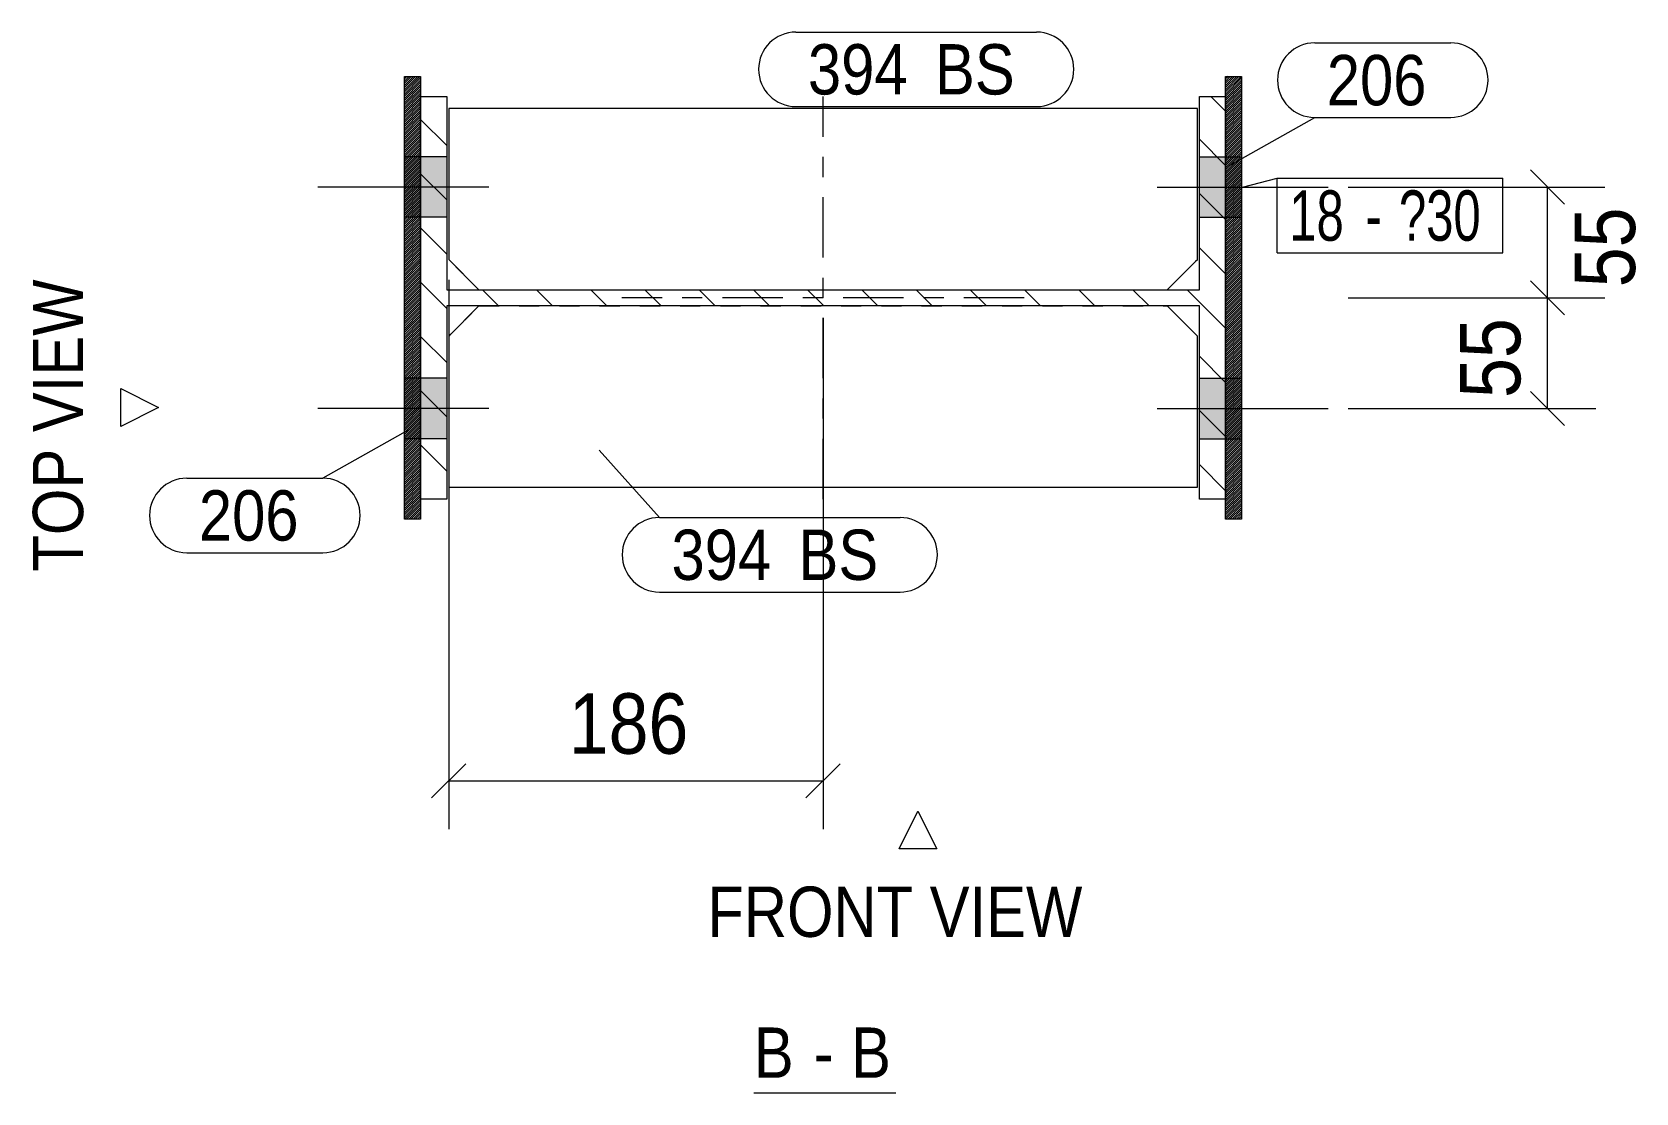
# Model space of a CAD drawing. Header units: millimetres. Extents: x 2 to 579, y 1 to 405.
# Drawn here: x 320.8 to 400.5, y 183 to 235.7 of the extents above; entities that cross this region are included whole.
import ezdxf

# ---------------------------------------------------------------- set-up
doc = ezdxf.new("R2010")
doc.units = ezdxf.units.MM
for name, pattern in [('XKITLINE00', [0]), ('XKITLINE01', [4, 1, -1, 1, -1]), ('XKITLINE03', [6, 3, -1, 1, -1])]:
    doc.linetypes.add(name, pattern=pattern)
for name, color, linetype, lineweight in [('Bolt', 3, 'Continuous', 0), ('BoltMark', 7, 'Continuous', 0), ('Dimensions', 7, 'Continuous', 0), ('OtherObjectType', 7, 'Continuous', 0), ('Part', 2, 'Continuous', 0), ('PartMark', 7, 'Continuous', 0)]:
    doc.layers.add(name, color=color, linetype=linetype, lineweight=lineweight)
doc.styles.add('ARIAL', font='ARIAL.TTF')
doc.styles.add('ARIAL_NARROW', font='ARIALN.TTF')

# ---------------------------------------------------------------- blocks, each defined once
blk = doc.blocks.new('*A2')
at = {"layer": 'Part', "color": 7, "linetype": 'XKITLINE00', "lineweight": 0}
for p, q in [((380.067, 231.733), (379.337, 232.463)), ((341.367, 230.022), (340.067, 231.322)), ((380.067, 229.039), (378.767, 230.339)), ((341.367, 227.328), (340.067, 228.628)), ((380.067, 226.345), (378.767, 227.645)), ((341.367, 224.634), (340.067, 225.934)), ((380.067, 223.651), (378.767, 224.951)), ((341.367, 221.939), (340.067, 223.239)), ((343.938, 222.063), (343.138, 222.863)), ((346.632, 222.063), (345.832, 222.863)), ((349.326, 222.063), (348.526, 222.863)), ((352.02, 222.063), (351.22, 222.863)), ((354.714, 222.063), (353.914, 222.863)), ((357.408, 222.063), (356.608, 222.863)), ((360.102, 222.063), (359.302, 222.863)), ((362.796, 222.063), (361.996, 222.863)), ((365.49, 222.063), (364.69, 222.863)), ((368.185, 222.063), (367.385, 222.863)), ((370.879, 222.063), (370.079, 222.863)), ((373.573, 222.063), (372.773, 222.863)), ((376.267, 222.063), (375.467, 222.863)), ((380.067, 220.957), (378.161, 222.863)), ((341.367, 219.245), (340.067, 220.545)), ((380.067, 218.262), (378.767, 219.562)), ((341.367, 216.551), (340.067, 217.851)), ((380.067, 215.568), (378.767, 216.868)), ((341.367, 213.857), (340.067, 215.157)), ((380.067, 212.874), (378.767, 214.174)), ((340.067, 212.463), (340.067, 212.463)), ((340.067, 212.463), (340.067, 212.463))]:
    blk.add_line(p, q, dxfattribs=at)
blk = doc.blocks.new('*A3')
at = {"layer": 'Part', "color": 7, "linetype": 'XKITLINE00', "lineweight": 0}
for p, q in [((380.299, 233.463), (380.067, 233.231)), ((380.407, 233.463), (380.067, 233.124)), ((380.515, 233.463), (380.067, 233.016)), ((380.623, 233.463), (380.067, 232.908)), ((380.73, 233.463), (380.067, 232.8)), ((380.838, 233.463), (380.067, 232.692)), ((380.867, 233.385), (380.067, 232.585)), ((380.867, 233.277), (380.067, 232.477)), ((380.867, 233.169), (380.067, 232.369)), ((380.867, 233.061), (380.067, 232.261)), ((380.867, 232.954), (380.067, 232.154)), ((380.867, 232.846), (380.067, 232.046)), ((380.867, 232.738), (380.067, 231.938)), ((380.192, 233.463), (380.068, 233.34)), ((380.867, 232.63), (380.067, 231.83)), ((380.867, 232.523), (380.067, 231.723)), ((380.867, 232.415), (380.067, 231.615)), ((380.867, 232.307), (380.067, 231.507)), ((380.867, 232.199), (380.067, 231.399)), ((380.867, 232.092), (380.067, 231.292)), ((380.867, 231.984), (380.067, 231.184)), ((380.867, 231.876), (380.067, 231.076)), ((380.867, 231.768), (380.067, 230.968)), ((380.867, 231.66), (380.067, 230.86)), ((380.867, 231.553), (380.067, 230.753)), ((380.867, 231.445), (380.067, 230.645)), ((380.867, 231.337), (380.067, 230.537)), ((380.867, 231.229), (380.067, 230.429)), ((380.867, 231.122), (380.067, 230.322)), ((380.867, 231.014), (380.067, 230.214)), ((380.867, 230.906), (380.067, 230.106)), ((380.867, 230.798), (380.067, 229.998)), ((380.867, 230.691), (380.067, 229.891)), ((380.867, 230.583), (380.067, 229.783)), ((380.867, 230.475), (380.067, 229.675)), ((380.867, 230.367), (380.067, 229.567)), ((380.867, 230.26), (380.067, 229.46)), ((380.867, 230.152), (380.067, 229.352)), ((380.867, 230.044), (380.067, 229.244)), ((380.867, 229.936), (380.067, 229.136)), ((380.867, 229.829), (380.067, 229.029)), ((380.867, 229.721), (380.067, 228.921)), ((380.867, 229.613), (380.067, 228.813)), ((380.867, 229.505), (380.067, 228.705)), ((380.867, 229.397), (380.067, 228.597)), ((380.867, 229.29), (380.067, 228.49)), ((380.867, 229.182), (380.067, 228.382)), ((380.867, 229.074), (380.067, 228.274)), ((380.867, 228.966), (380.067, 228.166)), ((380.867, 228.859), (380.067, 228.059)), ((380.867, 228.751), (380.067, 227.951)), ((380.867, 228.643), (380.067, 227.843)), ((380.867, 228.535), (380.067, 227.735)), ((380.867, 228.428), (380.067, 227.628)), ((380.867, 228.32), (380.067, 227.52)), ((380.867, 228.212), (380.067, 227.412)), ((380.867, 228.104), (380.067, 227.304)), ((380.867, 227.997), (380.067, 227.197)), ((380.867, 227.889), (380.067, 227.089)), ((380.867, 227.781), (380.067, 226.981)), ((380.867, 227.673), (380.067, 226.873)), ((380.867, 227.565), (380.067, 226.765)), ((380.867, 227.458), (380.067, 226.658)), ((380.867, 227.35), (380.067, 226.55)), ((380.867, 227.242), (380.067, 226.442)), ((380.867, 227.134), (380.067, 226.334)), ((380.867, 227.027), (380.067, 226.227)), ((380.867, 226.919), (380.067, 226.119)), ((380.867, 226.811), (380.067, 226.011)), ((380.867, 226.703), (380.067, 225.903)), ((380.867, 226.596), (380.067, 225.796)), ((380.867, 226.488), (380.067, 225.688)), ((380.867, 226.38), (380.067, 225.58)), ((380.867, 226.272), (380.067, 225.472)), ((380.867, 226.165), (380.067, 225.365)), ((380.867, 226.057), (380.067, 225.257)), ((380.867, 225.949), (380.067, 225.149)), ((380.867, 225.841), (380.067, 225.041)), ((380.867, 225.734), (380.067, 224.934)), ((380.867, 225.626), (380.067, 224.826)), ((380.867, 225.518), (380.067, 224.718)), ((380.867, 225.41), (380.067, 224.61)), ((380.867, 225.302), (380.067, 224.502)), ((380.867, 225.195), (380.067, 224.395)), ((380.867, 225.087), (380.067, 224.287)), ((380.867, 224.979), (380.067, 224.179)), ((380.867, 224.871), (380.067, 224.071)), ((380.867, 224.764), (380.067, 223.964)), ((380.867, 224.656), (380.067, 223.856)), ((380.867, 224.548), (380.067, 223.748)), ((380.867, 224.44), (380.067, 223.64)), ((380.867, 224.333), (380.067, 223.533)), ((380.867, 224.225), (380.067, 223.425)), ((380.867, 224.117), (380.067, 223.317)), ((380.867, 224.009), (380.067, 223.209)), ((380.867, 223.902), (380.067, 223.102)), ((380.867, 223.794), (380.067, 222.994)), ((380.867, 223.686), (380.067, 222.886)), ((380.867, 223.578), (380.067, 222.778)), ((380.867, 223.47), (380.067, 222.67)), ((380.867, 223.363), (380.067, 222.563)), ((380.867, 223.255), (380.067, 222.455)), ((380.867, 223.147), (380.067, 222.347)), ((380.867, 223.039), (380.067, 222.239)), ((380.867, 222.932), (380.067, 222.132)), ((380.867, 222.824), (380.067, 222.024)), ((380.867, 222.716), (380.067, 221.916)), ((380.867, 222.608), (380.067, 221.808)), ((380.867, 222.501), (380.067, 221.701)), ((380.867, 222.393), (380.067, 221.593)), ((380.867, 222.285), (380.067, 221.485)), ((380.867, 222.177), (380.067, 221.377)), ((380.867, 222.07), (380.067, 221.27)), ((380.867, 221.962), (380.067, 221.162)), ((380.867, 221.854), (380.067, 221.054)), ((380.867, 221.746), (380.067, 220.946)), ((380.867, 221.639), (380.067, 220.839)), ((380.867, 221.531), (380.067, 220.731)), ((380.867, 221.423), (380.067, 220.623)), ((380.867, 221.315), (380.067, 220.515)), ((380.867, 221.207), (380.067, 220.407)), ((380.867, 221.1), (380.067, 220.3)), ((380.867, 220.992), (380.067, 220.192)), ((380.867, 220.884), (380.067, 220.084)), ((380.867, 220.776), (380.067, 219.976)), ((380.867, 220.669), (380.067, 219.869)), ((380.867, 220.561), (380.067, 219.761)), ((380.867, 220.453), (380.067, 219.653)), ((380.867, 220.345), (380.067, 219.545)), ((380.867, 220.238), (380.067, 219.438)), ((380.867, 220.13), (380.067, 219.33)), ((380.867, 220.022), (380.067, 219.222)), ((380.867, 219.914), (380.067, 219.114)), ((380.867, 219.807), (380.067, 219.007)), ((380.867, 219.699), (380.067, 218.899)), ((380.867, 219.591), (380.067, 218.791)), ((380.867, 219.483), (380.067, 218.683)), ((380.867, 219.375), (380.067, 218.575)), ((380.867, 219.268), (380.067, 218.468)), ((380.867, 219.16), (380.067, 218.36)), ((380.867, 219.052), (380.067, 218.252)), ((380.867, 218.944), (380.067, 218.144)), ((380.867, 218.837), (380.067, 218.037)), ((380.867, 218.729), (380.067, 217.929)), ((380.867, 218.621), (380.067, 217.821)), ((380.867, 218.513), (380.067, 217.713)), ((380.867, 218.406), (380.067, 217.606)), ((380.867, 218.298), (380.067, 217.498)), ((380.867, 218.19), (380.067, 217.39)), ((380.867, 218.082), (380.067, 217.282)), ((380.867, 217.975), (380.067, 217.175)), ((380.867, 217.867), (380.067, 217.067)), ((380.867, 217.759), (380.067, 216.959)), ((380.867, 217.651), (380.067, 216.851)), ((380.867, 217.544), (380.067, 216.744)), ((380.867, 217.436), (380.067, 216.636)), ((380.867, 217.328), (380.067, 216.528)), ((380.867, 217.22), (380.067, 216.42)), ((380.867, 217.112), (380.067, 216.312)), ((380.867, 217.005), (380.067, 216.205)), ((380.867, 216.897), (380.067, 216.097)), ((380.867, 216.789), (380.067, 215.989)), ((380.867, 216.681), (380.067, 215.881)), ((380.867, 216.574), (380.067, 215.774)), ((380.867, 216.466), (380.067, 215.666)), ((380.867, 216.358), (380.067, 215.558)), ((380.867, 216.25), (380.067, 215.45)), ((380.867, 216.143), (380.067, 215.343)), ((380.867, 216.035), (380.067, 215.235)), ((380.867, 215.927), (380.067, 215.127)), ((380.867, 215.819), (380.067, 215.019)), ((380.867, 215.712), (380.067, 214.912)), ((380.867, 215.604), (380.067, 214.804)), ((380.867, 215.496), (380.067, 214.696)), ((380.867, 215.388), (380.067, 214.588)), ((380.867, 215.28), (380.067, 214.48)), ((380.867, 215.173), (380.067, 214.373)), ((380.867, 215.065), (380.067, 214.265)), ((380.867, 214.957), (380.067, 214.157)), ((380.867, 214.849), (380.067, 214.049)), ((380.867, 214.742), (380.067, 213.942)), ((380.867, 214.634), (380.067, 213.834)), ((380.867, 214.526), (380.067, 213.726)), ((380.867, 214.418), (380.067, 213.618)), ((380.867, 214.311), (380.067, 213.511)), ((380.867, 214.203), (380.067, 213.403)), ((380.867, 214.095), (380.067, 213.295)), ((380.867, 213.987), (380.067, 213.187)), ((380.867, 213.88), (380.067, 213.08)), ((380.867, 213.772), (380.067, 212.972)), ((380.867, 213.664), (380.067, 212.864)), ((380.867, 213.556), (380.067, 212.756)), ((380.867, 213.449), (380.067, 212.649)), ((380.867, 213.341), (380.067, 212.541)), ((380.867, 213.233), (380.067, 212.433)), ((380.867, 213.125), (380.067, 212.325)), ((380.867, 213.017), (380.067, 212.217)), ((380.867, 212.91), (380.067, 212.11)), ((380.867, 212.802), (380.067, 212.002)), ((380.867, 212.694), (380.067, 211.894)), ((380.867, 212.586), (380.067, 211.786)), ((380.867, 212.479), (380.067, 211.679)), ((380.867, 212.371), (380.067, 211.571)), ((380.867, 212.263), (380.067, 211.463)), ((380.867, 212.155), (380.175, 211.463)), ((380.867, 212.048), (380.283, 211.463)), ((380.067, 211.463), (380.067, 211.463)), ((380.867, 211.94), (380.391, 211.463)), ((380.867, 211.832), (380.499, 211.463)), ((380.867, 211.724), (380.606, 211.463)), ((380.867, 211.617), (380.714, 211.463)), ((380.832, 211.474), (380.822, 211.463))]:
    blk.add_line(p, q, dxfattribs=at)
blk = doc.blocks.new('*A4')
at = {"layer": 'Part', "color": 7, "linetype": 'XKITLINE00', "lineweight": 0}
for p, q in [((339.499, 233.463), (339.267, 233.231)), ((339.607, 233.463), (339.267, 233.124)), ((339.715, 233.463), (339.267, 233.016)), ((339.823, 233.463), (339.267, 232.908)), ((339.93, 233.463), (339.267, 232.8)), ((340.038, 233.463), (339.267, 232.692)), ((340.067, 233.385), (339.267, 232.585)), ((340.067, 233.277), (339.267, 232.477)), ((340.067, 233.169), (339.267, 232.369)), ((340.067, 233.061), (339.267, 232.261)), ((340.067, 232.954), (339.267, 232.154)), ((340.067, 232.846), (339.267, 232.046)), ((340.067, 232.738), (339.267, 231.938)), ((339.392, 233.463), (339.268, 233.34)), ((340.067, 232.63), (339.267, 231.83)), ((340.067, 232.523), (339.267, 231.723)), ((340.067, 232.415), (339.267, 231.615)), ((340.067, 232.307), (339.267, 231.507)), ((340.067, 232.199), (339.267, 231.399)), ((340.067, 232.092), (339.267, 231.292)), ((340.067, 231.984), (339.267, 231.184)), ((340.067, 231.876), (339.267, 231.076)), ((340.067, 231.768), (339.267, 230.968)), ((340.067, 231.66), (339.267, 230.86)), ((340.067, 231.553), (339.267, 230.753)), ((340.067, 231.445), (339.267, 230.645)), ((340.067, 231.337), (339.267, 230.537)), ((340.067, 231.229), (339.267, 230.429)), ((340.067, 231.122), (339.267, 230.322)), ((340.067, 231.014), (339.267, 230.214)), ((340.067, 230.906), (339.267, 230.106)), ((340.067, 230.798), (339.267, 229.998)), ((340.067, 230.691), (339.267, 229.891)), ((340.067, 230.583), (339.267, 229.783)), ((340.067, 230.475), (339.267, 229.675)), ((340.067, 230.367), (339.267, 229.567)), ((340.067, 230.26), (339.267, 229.46)), ((340.067, 230.152), (339.267, 229.352)), ((340.067, 230.044), (339.267, 229.244)), ((340.067, 229.936), (339.267, 229.136)), ((340.067, 229.829), (339.267, 229.029)), ((340.067, 229.721), (339.267, 228.921)), ((340.067, 229.613), (339.267, 228.813)), ((340.067, 229.505), (339.267, 228.705)), ((340.067, 229.397), (339.267, 228.597)), ((340.067, 229.29), (339.267, 228.49)), ((340.067, 229.182), (339.267, 228.382)), ((340.067, 229.074), (339.267, 228.274)), ((340.067, 228.966), (339.267, 228.166)), ((340.067, 228.859), (339.267, 228.059)), ((340.067, 228.751), (339.267, 227.951)), ((340.067, 228.643), (339.267, 227.843)), ((340.067, 228.535), (339.267, 227.735)), ((340.067, 228.428), (339.267, 227.628)), ((340.067, 228.32), (339.267, 227.52)), ((340.067, 228.212), (339.267, 227.412)), ((340.067, 228.104), (339.267, 227.304)), ((340.067, 227.997), (339.267, 227.197)), ((340.067, 227.889), (339.267, 227.089)), ((340.067, 227.781), (339.267, 226.981)), ((340.067, 227.673), (339.267, 226.873)), ((340.067, 227.565), (339.267, 226.765)), ((340.067, 227.458), (339.267, 226.658)), ((340.067, 227.35), (339.267, 226.55)), ((340.067, 227.242), (339.267, 226.442)), ((340.067, 227.134), (339.267, 226.334)), ((340.067, 227.027), (339.267, 226.227)), ((340.067, 226.919), (339.267, 226.119)), ((340.067, 226.811), (339.267, 226.011)), ((340.067, 226.703), (339.267, 225.903)), ((340.067, 226.596), (339.267, 225.796)), ((340.067, 226.488), (339.267, 225.688)), ((340.067, 226.38), (339.267, 225.58)), ((340.067, 226.272), (339.267, 225.472)), ((340.067, 226.165), (339.267, 225.365)), ((340.067, 226.057), (339.267, 225.257)), ((340.067, 225.949), (339.267, 225.149)), ((340.067, 225.841), (339.267, 225.041)), ((340.067, 225.734), (339.267, 224.934)), ((340.067, 225.626), (339.267, 224.826)), ((340.067, 225.518), (339.267, 224.718)), ((340.067, 225.41), (339.267, 224.61)), ((340.067, 225.302), (339.267, 224.502)), ((340.067, 225.195), (339.267, 224.395)), ((340.067, 225.087), (339.267, 224.287)), ((340.067, 224.979), (339.267, 224.179)), ((340.067, 224.871), (339.267, 224.071)), ((340.067, 224.764), (339.267, 223.964)), ((340.067, 224.656), (339.267, 223.856)), ((340.067, 224.548), (339.267, 223.748)), ((340.067, 224.44), (339.267, 223.64)), ((340.067, 224.333), (339.267, 223.533)), ((340.067, 224.225), (339.267, 223.425)), ((340.067, 224.117), (339.267, 223.317)), ((340.067, 224.009), (339.267, 223.209)), ((340.067, 223.902), (339.267, 223.102)), ((340.067, 223.794), (339.267, 222.994)), ((340.067, 223.686), (339.267, 222.886)), ((340.067, 223.578), (339.267, 222.778)), ((340.067, 223.47), (339.267, 222.67)), ((340.067, 223.363), (339.267, 222.563)), ((340.067, 223.255), (339.267, 222.455)), ((340.067, 223.147), (339.267, 222.347)), ((340.067, 223.039), (339.267, 222.239)), ((340.067, 222.932), (339.267, 222.132)), ((340.067, 222.824), (339.267, 222.024)), ((340.067, 222.716), (339.267, 221.916)), ((340.067, 222.608), (339.267, 221.808)), ((340.067, 222.501), (339.267, 221.701)), ((340.067, 222.393), (339.267, 221.593)), ((340.067, 222.285), (339.267, 221.485)), ((340.067, 222.177), (339.267, 221.377)), ((340.067, 222.07), (339.267, 221.27)), ((340.067, 221.962), (339.267, 221.162)), ((340.067, 221.854), (339.267, 221.054)), ((340.067, 221.746), (339.267, 220.946)), ((340.067, 221.639), (339.267, 220.839)), ((340.067, 221.531), (339.267, 220.731)), ((340.067, 221.423), (339.267, 220.623)), ((340.067, 221.315), (339.267, 220.515)), ((340.067, 221.207), (339.267, 220.407)), ((340.067, 221.1), (339.267, 220.3)), ((340.067, 220.992), (339.267, 220.192)), ((340.067, 220.884), (339.267, 220.084)), ((340.067, 220.776), (339.267, 219.976)), ((340.067, 220.669), (339.267, 219.869)), ((340.067, 220.561), (339.267, 219.761)), ((340.067, 220.453), (339.267, 219.653)), ((340.067, 220.345), (339.267, 219.545)), ((340.067, 220.238), (339.267, 219.438)), ((340.067, 220.13), (339.267, 219.33)), ((340.067, 220.022), (339.267, 219.222)), ((340.067, 219.914), (339.267, 219.114)), ((340.067, 219.807), (339.267, 219.007)), ((340.067, 219.699), (339.267, 218.899)), ((340.067, 219.591), (339.267, 218.791)), ((340.067, 219.483), (339.267, 218.683)), ((340.067, 219.375), (339.267, 218.575)), ((340.067, 219.268), (339.267, 218.468)), ((340.067, 219.16), (339.267, 218.36)), ((340.067, 219.052), (339.267, 218.252)), ((340.067, 218.944), (339.267, 218.144)), ((340.067, 218.837), (339.267, 218.037)), ((340.067, 218.729), (339.267, 217.929)), ((340.067, 218.621), (339.267, 217.821)), ((340.067, 218.513), (339.267, 217.713)), ((340.067, 218.406), (339.267, 217.606)), ((340.067, 218.298), (339.267, 217.498)), ((340.067, 218.19), (339.267, 217.39)), ((340.067, 218.082), (339.267, 217.282)), ((340.067, 217.975), (339.267, 217.175)), ((340.067, 217.867), (339.267, 217.067)), ((340.067, 217.759), (339.267, 216.959)), ((340.067, 217.651), (339.267, 216.851)), ((340.067, 217.544), (339.267, 216.744)), ((340.067, 217.436), (339.267, 216.636)), ((340.067, 217.328), (339.267, 216.528)), ((340.067, 217.22), (339.267, 216.42)), ((340.067, 217.112), (339.267, 216.312)), ((340.067, 217.005), (339.267, 216.205)), ((340.067, 216.897), (339.267, 216.097)), ((340.067, 216.789), (339.267, 215.989)), ((340.067, 216.681), (339.267, 215.881)), ((340.067, 216.574), (339.267, 215.774)), ((340.067, 216.466), (339.267, 215.666)), ((340.067, 216.358), (339.267, 215.558)), ((340.067, 216.25), (339.267, 215.45)), ((340.067, 216.143), (339.267, 215.343)), ((340.067, 216.035), (339.267, 215.235)), ((340.067, 215.927), (339.267, 215.127)), ((340.067, 215.819), (339.267, 215.019)), ((340.067, 215.712), (339.267, 214.912)), ((340.067, 215.604), (339.267, 214.804)), ((340.067, 215.496), (339.267, 214.696)), ((340.067, 215.388), (339.267, 214.588)), ((340.067, 215.28), (339.267, 214.48)), ((340.067, 215.173), (339.267, 214.373)), ((340.067, 215.065), (339.267, 214.265)), ((340.067, 214.957), (339.267, 214.157)), ((340.067, 214.849), (339.267, 214.049)), ((340.067, 214.742), (339.267, 213.942)), ((340.067, 214.634), (339.267, 213.834)), ((340.067, 214.526), (339.267, 213.726)), ((340.067, 214.418), (339.267, 213.618)), ((340.067, 214.311), (339.267, 213.511)), ((340.067, 214.203), (339.267, 213.403)), ((340.067, 214.095), (339.267, 213.295)), ((340.067, 213.987), (339.267, 213.187)), ((340.067, 213.88), (339.267, 213.08)), ((340.067, 213.772), (339.267, 212.972)), ((340.067, 213.664), (339.267, 212.864)), ((340.067, 213.556), (339.267, 212.756)), ((340.067, 213.449), (339.267, 212.649)), ((340.067, 213.341), (339.267, 212.541)), ((340.067, 213.233), (339.267, 212.433)), ((340.067, 213.125), (339.267, 212.325)), ((340.067, 213.017), (339.267, 212.217)), ((340.067, 212.91), (339.267, 212.11)), ((340.067, 212.802), (339.267, 212.002)), ((340.067, 212.694), (339.267, 211.894)), ((340.067, 212.586), (339.267, 211.786)), ((340.067, 212.479), (339.267, 211.679)), ((340.067, 212.371), (339.267, 211.571)), ((340.067, 212.263), (339.267, 211.463)), ((340.067, 212.155), (339.375, 211.463)), ((340.067, 212.048), (339.483, 211.463)), ((339.267, 211.463), (339.267, 211.463)), ((340.067, 211.94), (339.591, 211.463)), ((340.067, 211.832), (339.699, 211.463)), ((340.067, 211.724), (339.806, 211.463)), ((340.067, 211.617), (339.914, 211.463)), ((340.032, 211.474), (340.022, 211.463))]:
    blk.add_line(p, q, dxfattribs=at)
blk = doc.blocks.new('*A48')
at = {"layer": 'Bolt'}
for points in [[(378.767, 229.463), (380.067, 229.463), (380.067, 226.463), (378.767, 226.463)], [(378.767, 229.463), (380.067, 229.463), (380.067, 226.463), (378.767, 226.463)], [(378.767, 229.463), (380.067, 229.463), (380.067, 226.463), (378.767, 226.463)], [(380.067, 229.463), (380.867, 229.463), (380.867, 226.463), (380.067, 226.463)], [(380.067, 229.463), (380.867, 229.463), (380.867, 226.463), (380.067, 226.463)], [(380.067, 229.463), (380.867, 229.463), (380.867, 226.463), (380.067, 226.463)], [(378.767, 218.463), (380.067, 218.463), (380.067, 215.463), (378.767, 215.463)], [(378.767, 218.463), (380.067, 218.463), (380.067, 215.463), (378.767, 215.463)], [(378.767, 218.463), (380.067, 218.463), (380.067, 215.463), (378.767, 215.463)], [(380.067, 218.463), (380.867, 218.463), (380.867, 215.463), (380.067, 215.463)], [(380.067, 218.463), (380.867, 218.463), (380.867, 215.463), (380.067, 215.463)], [(380.067, 218.463), (380.867, 218.463), (380.867, 215.463), (380.067, 215.463)]]:
    blk.add_hatch(color=3, dxfattribs=at).paths.add_polyline_path(points, flags=17)
at = {"layer": 'Bolt', "color": 3, "linetype": 'XKITLINE00', "lineweight": 0}
for p, q in [((378.767, 229.463), (380.067, 229.463)), ((378.767, 229.463), (380.067, 229.463)), ((378.767, 229.463), (380.067, 229.463)), ((380.067, 229.463), (380.867, 229.463)), ((380.067, 229.463), (380.867, 229.463)), ((380.067, 229.463), (380.867, 229.463)), ((376.667, 227.963), (385.167, 227.963)), ((376.667, 227.963), (385.167, 227.963)), ((376.667, 227.963), (385.167, 227.963)), ((378.767, 226.463), (380.067, 226.463)), ((378.767, 226.463), (380.067, 226.463)), ((378.767, 226.463), (380.067, 226.463)), ((380.067, 226.463), (380.867, 226.463)), ((380.067, 226.463), (380.867, 226.463)), ((380.067, 226.463), (380.867, 226.463)), ((378.767, 218.463), (380.067, 218.463)), ((378.767, 218.463), (380.067, 218.463)), ((378.767, 218.463), (380.067, 218.463)), ((380.067, 218.463), (380.867, 218.463)), ((380.067, 218.463), (380.867, 218.463)), ((380.067, 218.463), (380.867, 218.463)), ((376.667, 216.963), (385.167, 216.963)), ((376.667, 216.963), (385.167, 216.963)), ((376.667, 216.963), (385.167, 216.963)), ((378.767, 215.463), (380.067, 215.463)), ((378.767, 215.463), (380.067, 215.463)), ((378.767, 215.463), (380.067, 215.463)), ((380.067, 215.463), (380.867, 215.463)), ((380.067, 215.463), (380.867, 215.463)), ((380.067, 215.463), (380.867, 215.463))]:
    blk.add_line(p, q, dxfattribs=at)
blk = doc.blocks.new('*A49')
at = {"layer": 'Bolt'}
for points in [[(340.067, 226.463), (339.267, 226.463), (339.267, 229.463), (340.067, 229.463)], [(340.067, 226.463), (339.267, 226.463), (339.267, 229.463), (340.067, 229.463)], [(340.067, 226.463), (339.267, 226.463), (339.267, 229.463), (340.067, 229.463)], [(341.367, 226.463), (340.067, 226.463), (340.067, 229.463), (341.367, 229.463)], [(341.367, 226.463), (340.067, 226.463), (340.067, 229.463), (341.367, 229.463)], [(341.367, 226.463), (340.067, 226.463), (340.067, 229.463), (341.367, 229.463)], [(340.067, 215.463), (339.267, 215.463), (339.267, 218.463), (340.067, 218.463)], [(340.067, 215.463), (339.267, 215.463), (339.267, 218.463), (340.067, 218.463)], [(340.067, 215.463), (339.267, 215.463), (339.267, 218.463), (340.067, 218.463)], [(341.367, 215.463), (340.067, 215.463), (340.067, 218.463), (341.367, 218.463)], [(341.367, 215.463), (340.067, 215.463), (340.067, 218.463), (341.367, 218.463)], [(341.367, 215.463), (340.067, 215.463), (340.067, 218.463), (341.367, 218.463)]]:
    blk.add_hatch(color=3, dxfattribs=at).paths.add_polyline_path(points, flags=17)
at = {"layer": 'Bolt', "color": 3, "linetype": 'XKITLINE00', "lineweight": 0}
for p, q in [((340.067, 229.463), (339.267, 229.463)), ((340.067, 229.463), (339.267, 229.463)), ((340.067, 229.463), (339.267, 229.463)), ((341.367, 229.463), (340.067, 229.463)), ((341.367, 229.463), (340.067, 229.463)), ((341.367, 229.463), (340.067, 229.463)), ((343.467, 227.963), (334.967, 227.963)), ((343.467, 227.963), (334.967, 227.963)), ((343.467, 227.963), (334.967, 227.963)), ((340.067, 226.463), (339.267, 226.463)), ((340.067, 226.463), (339.267, 226.463)), ((340.067, 226.463), (339.267, 226.463)), ((341.367, 226.463), (340.067, 226.463)), ((341.367, 226.463), (340.067, 226.463)), ((341.367, 226.463), (340.067, 226.463)), ((340.067, 218.463), (339.267, 218.463)), ((340.067, 218.463), (339.267, 218.463)), ((340.067, 218.463), (339.267, 218.463)), ((341.367, 218.463), (340.067, 218.463)), ((341.367, 218.463), (340.067, 218.463)), ((341.367, 218.463), (340.067, 218.463)), ((343.467, 216.963), (334.967, 216.963)), ((343.467, 216.963), (334.967, 216.963)), ((343.467, 216.963), (334.967, 216.963)), ((340.067, 215.463), (339.267, 215.463)), ((340.067, 215.463), (339.267, 215.463)), ((340.067, 215.463), (339.267, 215.463)), ((341.367, 215.463), (340.067, 215.463)), ((341.367, 215.463), (340.067, 215.463)), ((341.367, 215.463), (340.067, 215.463))]:
    blk.add_line(p, q, dxfattribs=at)
blk = doc.blocks.new('*A50')
at = {"layer": 'Part', "color": 2, "linetype": 'XKITLINE00', "lineweight": 0}
for p, q in [((340.067, 212.463), (340.067, 232.463)), ((340.067, 232.463), (341.367, 232.463)), ((341.367, 232.463), (341.367, 222.863)), ((378.767, 222.863), (378.767, 232.463)), ((378.767, 232.463), (380.067, 232.463)), ((380.067, 232.463), (380.067, 212.463)), ((341.367, 222.863), (378.767, 222.863)), ((378.767, 222.063), (341.367, 222.063)), ((341.367, 222.063), (341.367, 212.463)), ((378.767, 212.463), (378.767, 222.063)), ((341.367, 212.463), (340.067, 212.463)), ((380.067, 212.463), (378.767, 212.463))]:
    blk.add_line(p, q, dxfattribs=at)
at = {"layer": 'Part', "color": 7, "linetype": 'XKITLINE03', "lineweight": 0}
for p, q in [((360.067, 212.463), (360.067, 232.463)), ((370.067, 222.463), (350.067, 222.463))]:
    blk.add_line(p, q, dxfattribs=at)
blk = doc.blocks.new('*A51')
at = {"layer": 'Part', "color": 2, "linetype": 'XKITLINE00', "lineweight": 0}
for p, q in [((342.967, 222.063), (341.467, 220.563)), ((378.667, 220.563), (377.167, 222.063)), ((341.467, 220.563), (341.467, 213.063)), ((378.667, 213.063), (378.667, 220.563)), ((341.467, 213.063), (378.667, 213.063))]:
    blk.add_line(p, q, dxfattribs=at)
at = {"layer": 'Part', "color": 7, "linetype": 'XKITLINE01', "lineweight": 0}
blk.add_line((342.967, 222.063), (377.167, 222.063), dxfattribs=at)
blk = doc.blocks.new('*A52')
at = {"layer": 'Part', "color": 2, "linetype": 'XKITLINE00', "lineweight": 0}
for p, q in [((341.467, 231.863), (341.467, 224.363)), ((378.667, 231.863), (341.467, 231.863)), ((378.667, 224.363), (378.667, 231.863)), ((341.467, 224.363), (342.967, 222.863)), ((377.167, 222.863), (378.667, 224.363))]:
    blk.add_line(p, q, dxfattribs=at)
at = {"layer": 'Part', "color": 7, "linetype": 'XKITLINE01', "lineweight": 0}
blk.add_line((342.967, 222.863), (377.167, 222.863), dxfattribs=at)
blk = doc.blocks.new('*A53')
at = {"layer": 'Part', "color": 7, "linetype": 'XKITLINE01', "lineweight": 0}
for p, q in [((342.967, 222.063), (341.467, 220.563)), ((377.167, 222.063), (342.967, 222.063)), ((378.667, 220.563), (377.167, 222.063)), ((341.467, 220.563), (341.467, 213.063)), ((378.667, 213.063), (378.667, 220.563)), ((341.467, 213.063), (378.667, 213.063))]:
    blk.add_line(p, q, dxfattribs=at)
blk = doc.blocks.new('*A54')
at = {"layer": 'Part', "color": 7, "linetype": 'XKITLINE01', "lineweight": 0}
for p, q in [((378.667, 231.863), (341.467, 231.863)), ((341.467, 231.863), (341.467, 224.363)), ((378.667, 224.363), (378.667, 231.863)), ((341.467, 224.363), (342.967, 222.863)), ((377.167, 222.863), (378.667, 224.363)), ((342.967, 222.863), (377.167, 222.863))]:
    blk.add_line(p, q, dxfattribs=at)
blk = doc.blocks.new('*A55')
at = {"layer": 'Part', "color": 2, "linetype": 'XKITLINE00', "lineweight": 0}
for p, q in [((380.067, 211.463), (380.067, 233.463)), ((380.067, 233.463), (380.867, 233.463)), ((380.867, 233.463), (380.867, 211.463)), ((380.867, 211.463), (380.067, 211.463))]:
    blk.add_line(p, q, dxfattribs=at)
blk = doc.blocks.new('*A56')
at = {"layer": 'Part', "color": 2, "linetype": 'XKITLINE00', "lineweight": 0}
for p, q in [((339.267, 211.463), (339.267, 233.463)), ((339.267, 233.463), (340.067, 233.463)), ((340.067, 233.463), (340.067, 211.463)), ((340.067, 211.463), (339.267, 211.463))]:
    blk.add_line(p, q, dxfattribs=at)
blk = doc.blocks.new('*A135')
at = {"layer": 'Dimensions', "color": 7, "linetype": 'XKITLINE00', "lineweight": 0}
for p, q in [((341.467, 223.363), (341.467, 196.063)), ((360.067, 221.463), (360.067, 196.063)), ((342.316, 199.312), (340.619, 197.615)), ((360.916, 199.312), (359.219, 197.615)), ((341.467, 198.463), (360.067, 198.463))]:
    blk.add_line(p, q, dxfattribs=at)
at = {"layer": 'Dimensions', "color": 3}
for p in [(341.467, 198.463), (360.067, 198.463)]:
    blk.add_point(p, dxfattribs=at)
at = {"layer": 'Dimensions', "color": 3, "style": 'ARIAL', "width": 0.85}
blk.add_text('186', height=3, dxfattribs=at).set_placement((347.43, 199.813))
blk = doc.blocks.new('*A136')
at = {"layer": 'Dimensions', "color": 7, "linetype": 'XKITLINE00', "lineweight": 0}
for p, q in [((395.219, 223.312), (396.916, 221.615)), ((386.167, 222.463), (398.467, 222.463)), ((396.067, 216.963), (396.067, 222.463)), ((395.219, 217.812), (396.916, 216.115)), ((386.167, 216.963), (398.467, 216.963))]:
    blk.add_line(p, q, dxfattribs=at)
at = {"layer": 'Dimensions', "color": 3}
for p in [(396.067, 222.463), (396.067, 216.963)]:
    blk.add_point(p, dxfattribs=at)
at = {"layer": 'Dimensions', "color": 3, "style": 'ARIAL', "width": 0.85}
blk.add_text('55', height=3, rotation=90.00021, dxfattribs=at).set_placement((394.717, 217.488))
blk = doc.blocks.new('*A137')
at = {"layer": 'Dimensions', "color": 7, "linetype": 'XKITLINE00', "lineweight": 0}
for p, q in [((395.219, 228.812), (396.916, 227.115)), ((386.167, 227.963), (398.917, 227.963)), ((396.067, 222.463), (396.067, 227.963)), ((395.219, 223.312), (396.916, 221.615)), ((386.167, 222.463), (398.917, 222.463))]:
    blk.add_line(p, q, dxfattribs=at)
at = {"layer": 'Dimensions', "color": 3}
for p in [(396.067, 227.963), (396.067, 222.463)]:
    blk.add_point(p, dxfattribs=at)
at = {"layer": 'Dimensions', "color": 3, "style": 'ARIAL', "width": 0.85}
blk.add_text('55', height=3, rotation=90.00021, dxfattribs=at).set_placement((400.417, 222.988))
blk = doc.blocks.new('*A138')
at = {"layer": 'BoltMark', "color": 7, "linetype": 'XKITLINE00', "lineweight": 0}
for p, q in [((380.917, 227.963), (382.636, 228.399)), ((382.636, 228.399), (393.844, 228.399)), ((382.636, 224.699), (382.636, 228.399)), ((393.844, 224.699), (393.844, 228.399)), ((382.636, 224.699), (393.844, 224.699))]:
    blk.add_line(p, q, dxfattribs=at)
at = {"layer": 'BoltMark', "color": 3, "style": 'ARIAL_NARROW', "width": 0.85}
for s, p in [('18', (383.236, 225.299)), ('?30', (388.685, 225.299)), ('-', (387.025, 225.299))]:
    blk.add_text(s, height=2.5, dxfattribs=at).set_placement(p)
blk = doc.blocks.new('*A139')
at = {"layer": 'PartMark', "color": 7, "linetype": 'XKITLINE00', "lineweight": 0}
for p, q in [((339.457, 215.893), (335.214, 213.5)), ((328.452, 213.5), (335.214, 213.5)), ((328.452, 209.8), (335.214, 209.8))]:
    blk.add_line(p, q, dxfattribs=at)
for centre, start, end in [((328.452, 211.65), 90, 270), ((335.214, 211.65), 270, 90)]:
    blk.add_arc(centre, 1.85, start, end, dxfattribs=at)
at = {"layer": 'PartMark', "color": 3, "style": 'ARIAL', "width": 0.85}
blk.add_text('206', height=2.5, dxfattribs=at).set_placement((329.052, 210.4))
blk = doc.blocks.new('*A140')
at = {"layer": 'PartMark', "color": 7, "linetype": 'XKITLINE00', "lineweight": 0}
for p, q in [((384.499, 235.126), (391.262, 235.126)), ((380.257, 229.034), (384.499, 231.426)), ((384.499, 231.426), (391.262, 231.426))]:
    blk.add_line(p, q, dxfattribs=at)
for centre, start, end in [((384.499, 233.276), 90, 270), ((391.262, 233.276), 270, 90)]:
    blk.add_arc(centre, 1.85, start, end, dxfattribs=at)
at = {"layer": 'PartMark', "color": 3, "style": 'ARIAL', "width": 0.85}
blk.add_text('206', height=2.5, dxfattribs=at).set_placement((385.099, 232.026))
blk = doc.blocks.new('*A141')
at = {"layer": 'PartMark', "color": 7, "linetype": 'XKITLINE00', "lineweight": 0}
for p, q in [((348.937, 214.893), (351.937, 211.547)), ((351.937, 211.547), (363.898, 211.547)), ((351.937, 207.847), (363.898, 207.847))]:
    blk.add_line(p, q, dxfattribs=at)
for centre, start, end in [((351.937, 209.697), 90, 270), ((363.898, 209.697), 270, 90)]:
    blk.add_arc(centre, 1.85, start, end, dxfattribs=at)
at = {"layer": 'PartMark', "color": 3, "style": 'ARIAL', "width": 0.85}
for s, p in [('394', (352.537, 208.447)), ('BS', (358.85, 208.447))]:
    blk.add_text(s, height=2.5, dxfattribs=at).set_placement(p)
blk = doc.blocks.new('*A142')
at = {"layer": 'PartMark', "color": 7, "linetype": 'XKITLINE00', "lineweight": 0}
for p, q in [((358.717, 235.663), (370.678, 235.663)), ((358.717, 231.963), (370.678, 231.963))]:
    blk.add_line(p, q, dxfattribs=at)
for centre, start, end in [((358.717, 233.813), 90, 270), ((370.678, 233.813), 270, 90)]:
    blk.add_arc(centre, 1.85, start, end, dxfattribs=at)
at = {"layer": 'PartMark', "color": 3, "style": 'ARIAL', "width": 0.85}
for s, p in [('394', (359.317, 232.563)), ('BS', (365.63, 232.563))]:
    blk.add_text(s, height=2.5, dxfattribs=at).set_placement(p)
blk = doc.blocks.new('*A143')
at = {"layer": 'OtherObjectType', "color": 7, "linetype": 'XKITLINE00', "lineweight": 0}
for p, q in [((325.177, 216.076), (325.177, 217.951)), ((325.177, 217.951), (327.052, 217.013)), ((327.052, 217.013), (325.177, 216.076)), ((327.052, 217.013), (327.052, 217.013)), ((363.847, 195.088), (364.785, 196.963)), ((364.785, 196.963), (365.722, 195.088)), ((364.785, 196.963), (364.785, 196.963)), ((365.722, 195.088), (363.847, 195.088)), ((356.631, 182.963), (363.688, 182.963))]:
    blk.add_line(p, q, dxfattribs=at)
at = {"layer": 'OtherObjectType', "color": 7, "style": 'ARIAL', "width": 0.85}
blk.add_text('TOP VIEW', height=2.5, rotation=90, dxfattribs=at).set_placement((323.302, 208.862))
for s, p in [('FRONT VIEW', (354.321, 190.713)), ('B', (356.631, 183.713)), ('B', (361.464, 183.713)), ('-', (359.605, 183.713))]:
    blk.add_text(s, height=2.5, dxfattribs=at).set_placement(p)

msp = doc.modelspace()

# ---------------------------------------------------------------- block references
at = {"lineweight": 0}
for name in ['*A142', '*A140', '*A4', '*A56', '*A3', '*A55', '*A2', '*A50', '*A52', '*A54', '*A49', '*A48', '*A137', '*A138', '*A135', '*A136', '*A51', '*A53', '*A139', '*A141']:
    msp.add_blockref(name, (0, 0), dxfattribs=at)
at = {"layer": 'OtherObjectType', "lineweight": 0}
msp.add_blockref('*A143', (0, 0), dxfattribs=at)

doc.saveas('drawing.dxf')
